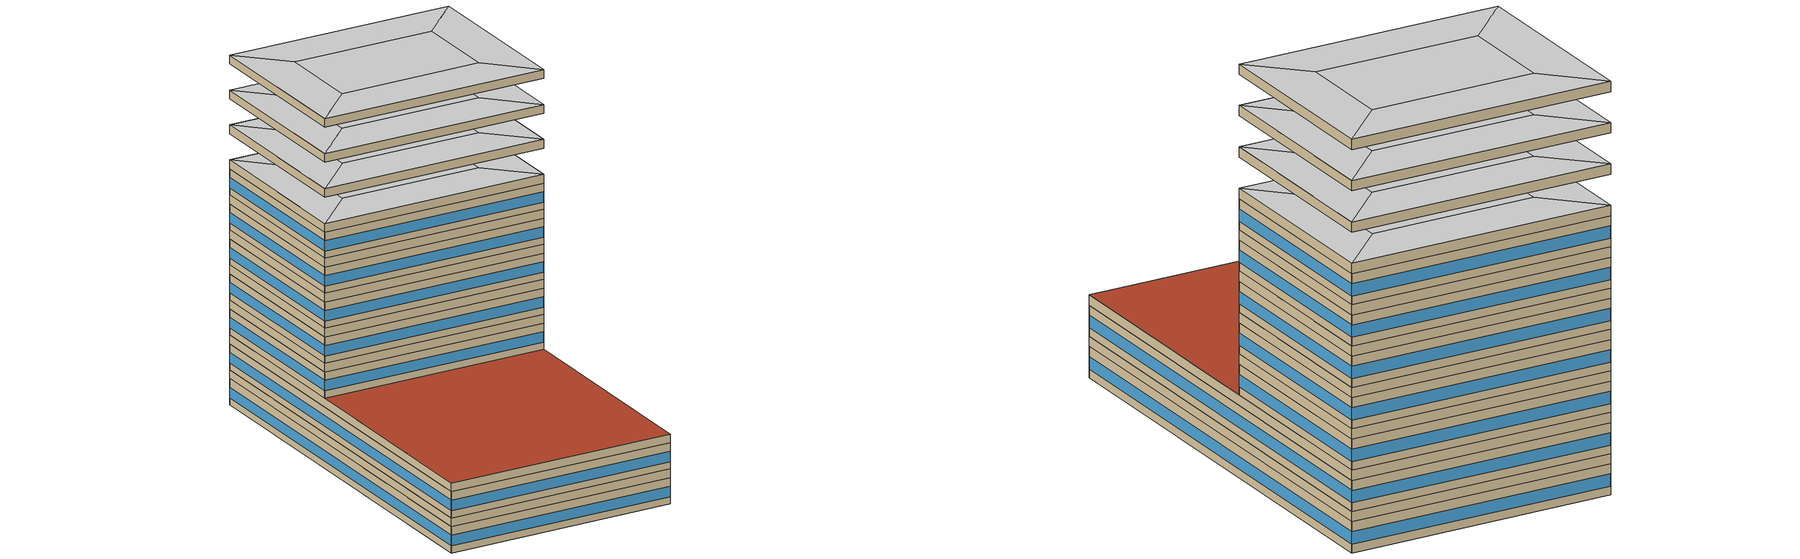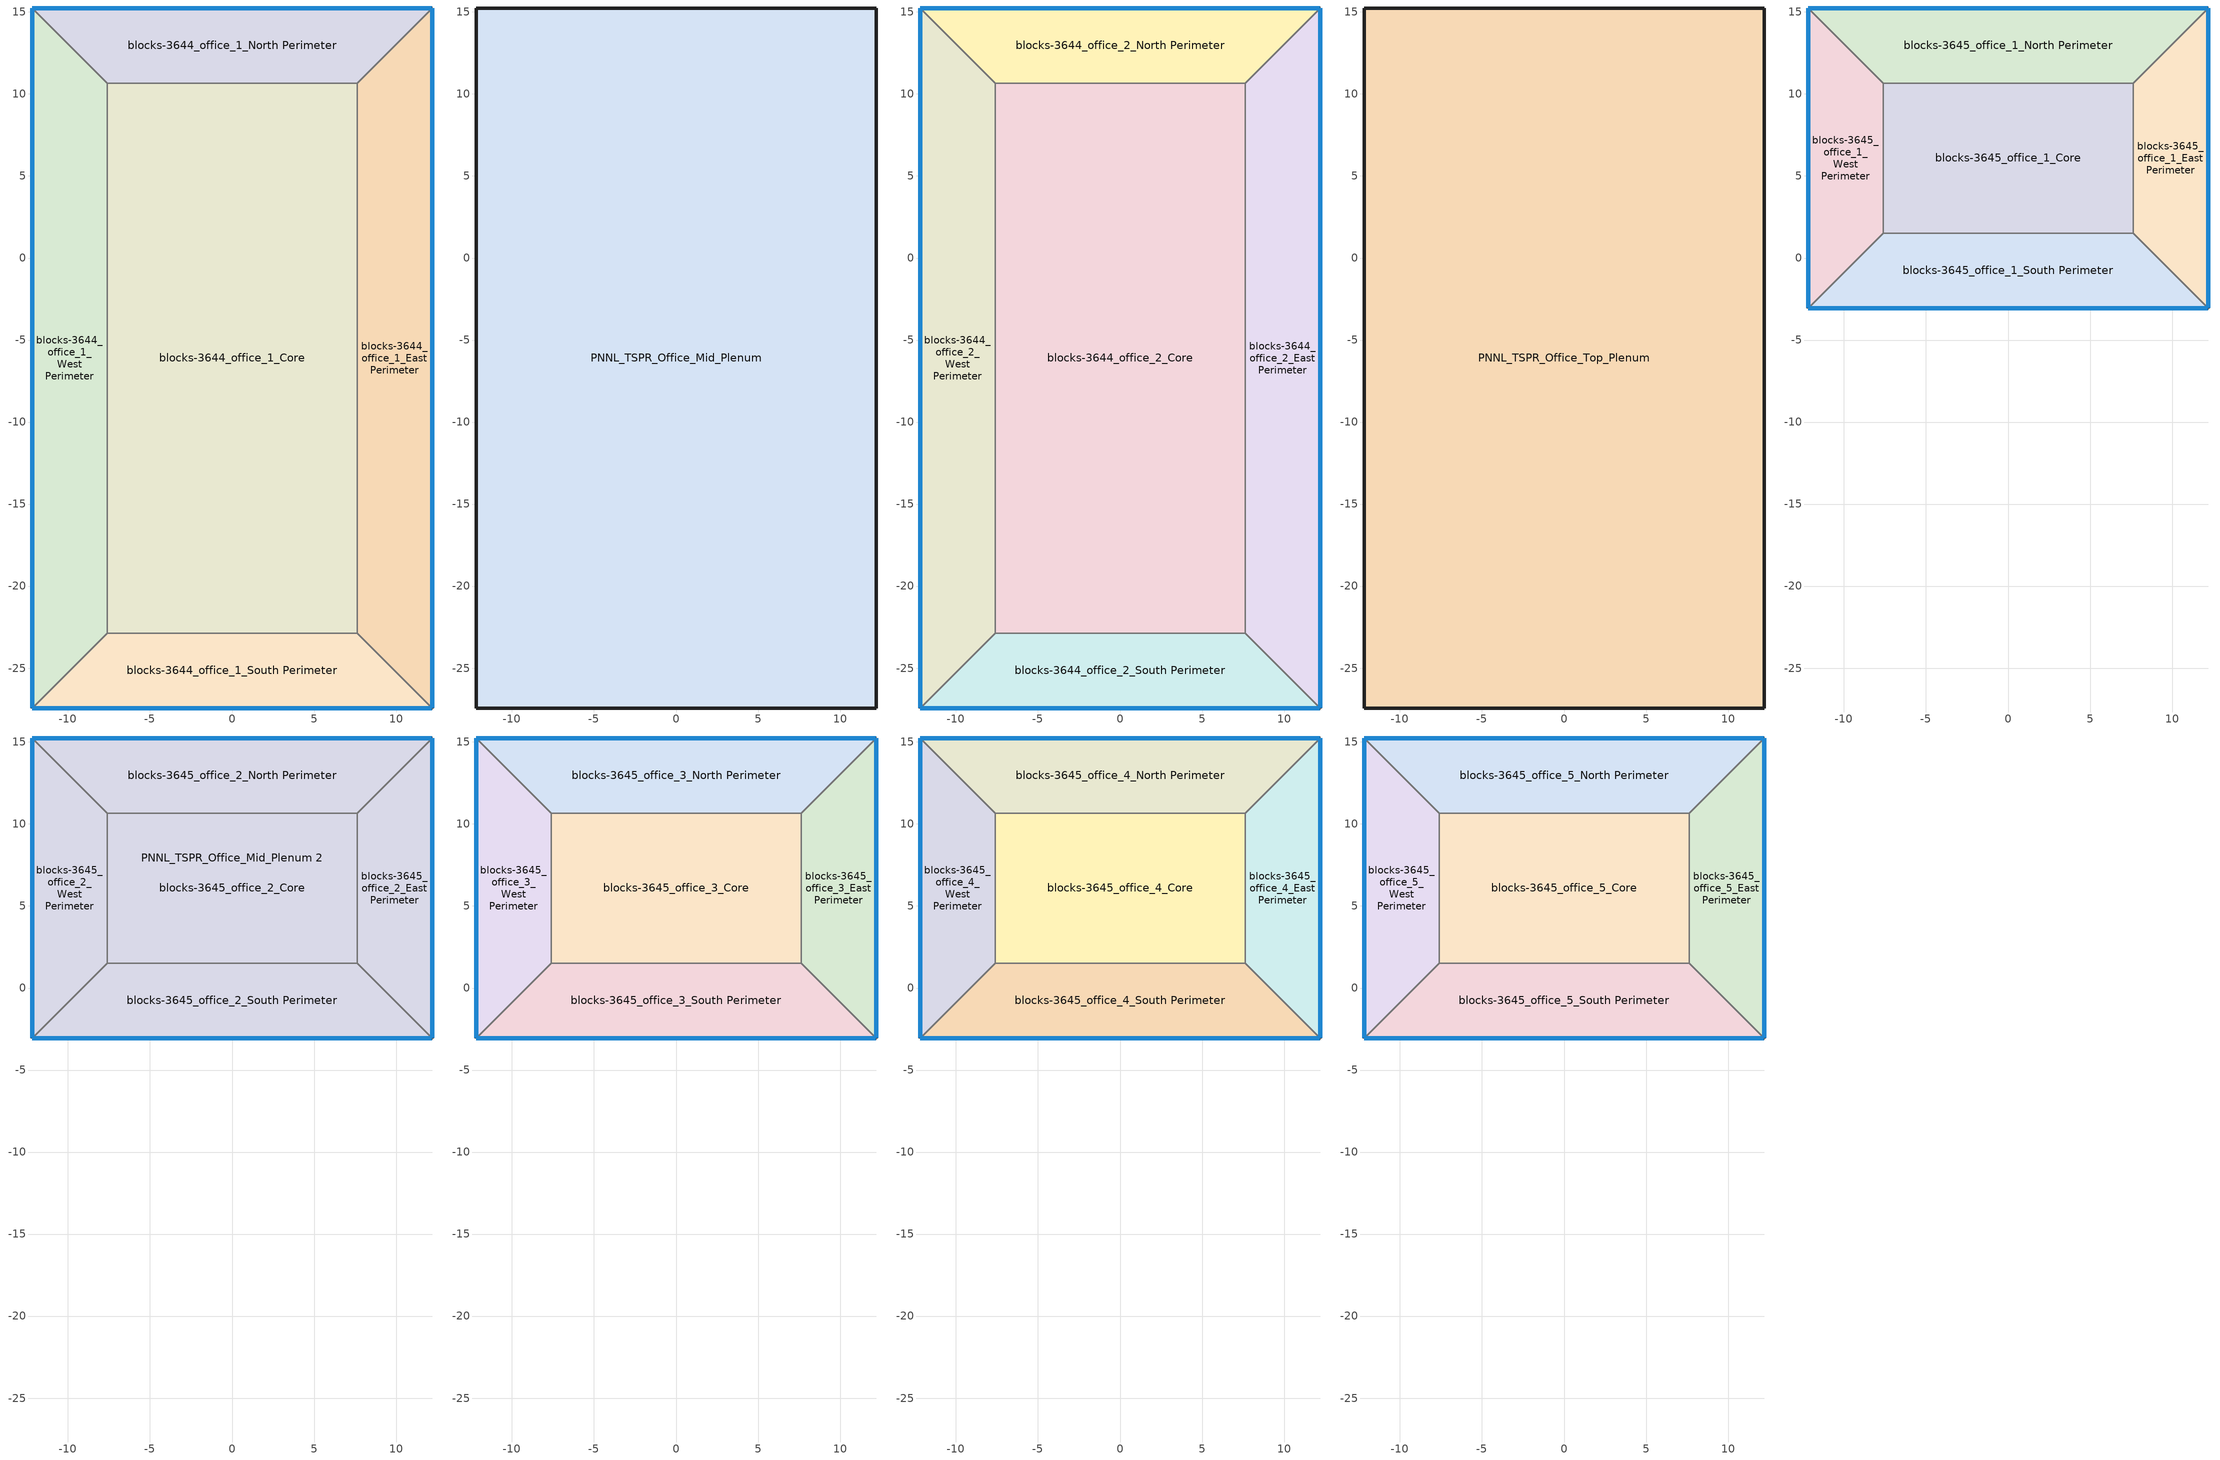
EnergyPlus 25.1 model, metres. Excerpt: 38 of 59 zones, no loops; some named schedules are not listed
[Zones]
blocks-3644_office_1_Core
 floor ground (Construction Ffactor Ground Floor 4): -7.62,-22.86 -7.62,10.67 7.62,10.67 7.62,-22.86 z0
 wall to blocks-3644_office_1_West Perimeter (Standard_Int-Wall): -7.62,10.67 -7.62,-22.86 z0:2.74
 wall to blocks-3644_office_1_North Perimeter (Standard_Int-Wall): 7.62,10.67 -7.62,10.67 z0:2.74
 wall to blocks-3644_office_1_East Perimeter (Standard_Int-Wall): 7.62,-22.86 7.62,10.67 z0:2.74
 wall to blocks-3644_office_1_South Perimeter (Standard_Int-Wall): -7.62,-22.86 7.62,-22.86 z0:2.74
blocks-3644_office_1_East Perimeter
 floor ground (Construction Ffactor Ground Floor 2): 12.19,15.24 12.19,-27.43 7.62,-22.86 7.62,10.67 z0
 wall outside (Siding_Steel_Frame_Wall): 12.19,-27.43 12.19,15.24 z0:2.74
 wall to blocks-3644_office_1_South Perimeter (Standard_Int-Wall): 7.62,-22.86 12.19,-27.43 z0:2.74
 wall to blocks-3644_office_1_North Perimeter (Standard_Int-Wall): 12.19,15.24 7.62,10.67 z0:2.74
 window (fenestration_1.7034789676901698_0.4171_0.7): 12.19,-27.41 12.19,15.21 z0.76:1.86
blocks-3644_office_1_North Perimeter
 floor ground (Construction Ffactor Ground Floor 3): -12.19,15.24 12.19,15.24 7.62,10.67 -7.62,10.67 z0
 wall outside (Siding_Steel_Frame_Wall): 12.19,15.24 -12.19,15.24 z0:2.74
 wall to blocks-3644_office_1_West Perimeter (Standard_Int-Wall): -12.19,15.24 -7.62,10.67 z0:2.74
 window (fenestration_1.7034789676901698_0.51_0.7): 12.17,15.24 -12.17,15.24 z0.76:1.86
blocks-3644_office_1_South Perimeter
 floor ground (Construction Ffactor Ground Floor 3): 12.19,-27.43 -12.19,-27.43 -7.62,-22.86 7.62,-22.86 z0
 wall outside (Siding_Steel_Frame_Wall): -12.19,-27.43 12.19,-27.43 z0:2.74
 wall to blocks-3644_office_1_West Perimeter (Standard_Int-Wall): -7.62,-22.86 -12.19,-27.43 z0:2.74
 window (fenestration_1.7034789676901698_0.4171_0.7): -12.17,-27.43 12.17,-27.43 z0.76:1.86
blocks-3644_office_1_West Perimeter
 floor ground (Construction Ffactor Ground Floor 2): -12.19,-27.43 -12.19,15.24 -7.62,10.67 -7.62,-22.86 z0
 wall outside (Siding_Steel_Frame_Wall): -12.19,15.24 -12.19,-27.43 z0:2.74
 window (fenestration_1.7034789676901698_0.4171_0.7): -12.19,15.21 -12.19,-27.41 z0.76:1.86
PNNL_TSPR_Office_Mid_Plenum
 floor to blocks-3644_office_1_West Perimeter (INT-FLOOR-TOPSIDE): -12.19,15.24 -7.62,10.67 -7.62,-22.86 -12.19,-27.43 z2.74
 floor to blocks-3644_office_1_South Perimeter (INT-FLOOR-TOPSIDE): 7.62,-22.86 12.19,-27.43 -12.19,-27.43 -7.62,-22.86 z2.74
 floor to blocks-3644_office_1_North Perimeter (INT-FLOOR-TOPSIDE): 12.19,15.24 7.62,10.67 -7.62,10.67 -12.19,15.24 z2.74
 floor to blocks-3644_office_1_Core (INT-FLOOR-TOPSIDE): 7.62,10.67 7.62,-22.86 -7.62,-22.86 -7.62,10.67 z2.74
 floor to blocks-3644_office_1_East Perimeter (INT-FLOOR-TOPSIDE): 12.19,15.24 12.19,-27.43 7.62,-22.86 7.62,10.67 z2.74
 wall outside (Siding_Steel_Frame_Wall): -12.19,15.24 -12.19,-27.43 12.19,-27.43 12.19,15.24 -12.19,15.24 z2.74:3.66
blocks-3644_office_2_Core
 floor to PNNL_TSPR_Office_Mid_Plenum (INT-FLOOR-TOPSIDE): 7.62,10.67 7.62,-22.86 -7.62,-22.86 -7.62,10.67 z3.66
 wall to blocks-3644_office_2_West Perimeter (Standard_Int-Wall): -7.62,10.67 -7.62,-22.86 z3.66:6.4
 wall to blocks-3644_office_2_North Perimeter (Standard_Int-Wall): 7.62,10.67 -7.62,10.67 z3.66:6.4
 wall to blocks-3644_office_2_East Perimeter (Standard_Int-Wall): 7.62,-22.86 7.62,10.67 z3.66:6.4
 wall to blocks-3644_office_2_South Perimeter (Standard_Int-Wall): -7.62,-22.86 7.62,-22.86 z3.66:6.4
blocks-3644_office_2_East Perimeter
 floor to PNNL_TSPR_Office_Mid_Plenum (INT-FLOOR-TOPSIDE): 12.19,15.24 12.19,-27.43 7.62,-22.86 7.62,10.67 z3.66
 wall outside (Siding_Steel_Frame_Wall): 12.19,-27.43 12.19,15.24 z3.66:6.4
 wall to blocks-3644_office_2_South Perimeter (Standard_Int-Wall): 7.62,-22.86 12.19,-27.43 z3.66:6.4
 wall to blocks-3644_office_2_North Perimeter (Standard_Int-Wall): 12.19,15.24 7.62,10.67 z3.66:6.4
 window (fenestration_1.7034789676901698_0.4171_0.7): 12.19,-27.41 12.19,15.21 z4.42:5.52
blocks-3644_office_2_North Perimeter
 floor to PNNL_TSPR_Office_Mid_Plenum (INT-FLOOR-TOPSIDE): 12.19,15.24 7.62,10.67 -7.62,10.67 -12.19,15.24 z3.66
 wall outside (Siding_Steel_Frame_Wall): 12.19,15.24 -12.19,15.24 z3.66:6.4
 wall to blocks-3644_office_2_West Perimeter (Standard_Int-Wall): -12.19,15.24 -7.62,10.67 z3.66:6.4
 window (fenestration_1.7034789676901698_0.51_0.7): 12.17,15.24 -12.17,15.24 z4.42:5.52
blocks-3644_office_2_South Perimeter
 floor to PNNL_TSPR_Office_Mid_Plenum (INT-FLOOR-TOPSIDE): 7.62,-22.86 12.19,-27.43 -12.19,-27.43 -7.62,-22.86 z3.66
 wall outside (Siding_Steel_Frame_Wall): -12.19,-27.43 12.19,-27.43 z3.66:6.4
 wall to blocks-3644_office_2_West Perimeter (Standard_Int-Wall): -7.62,-22.86 -12.19,-27.43 z3.66:6.4
 window (fenestration_1.7034789676901698_0.4171_0.7): -12.17,-27.43 12.17,-27.43 z4.42:5.52
blocks-3644_office_2_West Perimeter
 floor to PNNL_TSPR_Office_Mid_Plenum (INT-FLOOR-TOPSIDE): -12.19,15.24 -7.62,10.67 -7.62,-22.86 -12.19,-27.43 z3.66
 wall outside (Siding_Steel_Frame_Wall): -12.19,15.24 -12.19,-27.43 z3.66:6.4
 window (fenestration_1.7034789676901698_0.4171_0.7): -12.19,15.21 -12.19,-27.41 z4.42:5.52
PNNL_TSPR_Office_Top_Plenum
 floor to blocks-3644_office_2_West Perimeter (INT-FLOOR-TOPSIDE): -12.19,15.24 -7.62,10.67 -7.62,-22.86 -12.19,-27.43 z6.4
 floor to blocks-3644_office_2_South Perimeter (INT-FLOOR-TOPSIDE): 7.62,-22.86 12.19,-27.43 -12.19,-27.43 -7.62,-22.86 z6.4
 floor to blocks-3644_office_2_North Perimeter (INT-FLOOR-TOPSIDE): 12.19,15.24 7.62,10.67 -7.62,10.67 -12.19,15.24 z6.4
 floor to blocks-3644_office_2_Core (INT-FLOOR-TOPSIDE): 7.62,10.67 7.62,-22.86 -7.62,-22.86 -7.62,10.67 z6.4
 floor to blocks-3644_office_2_East Perimeter (INT-FLOOR-TOPSIDE): 12.19,15.24 12.19,-27.43 7.62,-22.86 7.62,10.67 z6.4
 wall outside (Siding_Steel_Frame_Wall): -12.19,15.24 -12.19,-27.43 12.19,-27.43 12.19,15.24 -12.19,15.24 z6.4:7.32
 roof outside (IEAD_Metal_Deck): 12.19,-27.43 12.19,-3.05 -12.19,-3.05 -12.19,-27.43 z7.32
blocks-3645_office_1_Core
 floor to PNNL_TSPR_Office_Top_Plenum (INT-FLOOR-TOPSIDE): 7.62,10.67 7.62,1.52 -7.62,1.52 -7.62,10.67 z7.32
 wall to blocks-3645_office_1_West Perimeter (Standard_Int-Wall): -7.62,10.67 -7.62,1.52 z7.32:10.06
 wall to blocks-3645_office_1_North Perimeter (Standard_Int-Wall): 7.62,10.67 -7.62,10.67 z7.32:10.06
 wall to blocks-3645_office_1_East Perimeter (Standard_Int-Wall): 7.62,1.52 7.62,10.67 z7.32:10.06
 wall to blocks-3645_office_1_South Perimeter (Standard_Int-Wall): -7.62,1.52 7.62,1.52 z7.32:10.06
blocks-3645_office_1_East Perimeter
 floor to PNNL_TSPR_Office_Top_Plenum (INT-FLOOR-TOPSIDE): 12.19,15.24 12.19,-3.05 7.62,1.52 7.62,10.67 z7.32
 wall outside (Siding_Steel_Frame_Wall): 12.19,-3.05 12.19,15.24 z7.32:10.06
 wall to blocks-3645_office_1_South Perimeter (Standard_Int-Wall): 7.62,1.52 12.19,-3.05 z7.32:10.06
 wall to blocks-3645_office_1_North Perimeter (Standard_Int-Wall): 12.19,15.24 7.62,10.67 z7.32:10.06
 window (fenestration_1.7034789676901698_0.4171_0.7): 12.19,-3.02 12.19,15.21 z8.08:9.18
blocks-3645_office_1_North Perimeter
 floor to PNNL_TSPR_Office_Top_Plenum (INT-FLOOR-TOPSIDE): 12.19,15.24 7.62,10.67 -7.62,10.67 -12.19,15.24 z7.32
 wall outside (Siding_Steel_Frame_Wall): 12.19,15.24 -12.19,15.24 z7.32:10.06
 wall to blocks-3645_office_1_West Perimeter (Standard_Int-Wall): -12.19,15.24 -7.62,10.67 z7.32:10.06
 window (fenestration_1.7034789676901698_0.51_0.7): 12.17,15.24 -12.17,15.24 z8.08:9.18
blocks-3645_office_1_South Perimeter
 floor to PNNL_TSPR_Office_Top_Plenum (INT-FLOOR-TOPSIDE): 7.62,1.52 12.19,-3.05 -12.19,-3.05 -7.62,1.52 z7.32
 wall outside (Siding_Steel_Frame_Wall): -12.19,-3.05 12.19,-3.05 z7.32:10.06
 wall to blocks-3645_office_1_West Perimeter (Standard_Int-Wall): -7.62,1.52 -12.19,-3.05 z7.32:10.06
 window (fenestration_1.7034789676901698_0.4171_0.7): -12.17,-3.05 12.17,-3.05 z8.08:9.18
blocks-3645_office_1_West Perimeter
 floor to PNNL_TSPR_Office_Top_Plenum (INT-FLOOR-TOPSIDE): -12.19,15.24 -7.62,10.67 -7.62,1.52 -12.19,-3.05 z7.32
 wall outside (Siding_Steel_Frame_Wall): -12.19,15.24 -12.19,-3.05 z7.32:10.06
 window (fenestration_1.7034789676901698_0.4171_0.7): -12.19,15.21 -12.19,-3.02 z8.08:9.18
blocks-3645_office_2_Core
 floor to PNNL_TSPR_Office_Mid_Plenum 2 (INT-FLOOR-TOPSIDE): 7.62,10.67 7.62,1.52 -7.62,1.52 -7.62,10.67 z10.97
 wall to blocks-3645_office_2_West Perimeter (Standard_Int-Wall): -7.62,10.67 -7.62,1.52 z10.97:13.72
 wall to blocks-3645_office_2_North Perimeter (Standard_Int-Wall): 7.62,10.67 -7.62,10.67 z10.97:13.72
 wall to blocks-3645_office_2_East Perimeter (Standard_Int-Wall): 7.62,1.52 7.62,10.67 z10.97:13.72
 wall to blocks-3645_office_2_South Perimeter (Standard_Int-Wall): -7.62,1.52 7.62,1.52 z10.97:13.72
blocks-3645_office_2_East Perimeter
 floor to PNNL_TSPR_Office_Mid_Plenum 2 (INT-FLOOR-TOPSIDE): 12.19,15.24 12.19,-3.05 7.62,1.52 7.62,10.67 z10.97
 wall outside (Siding_Steel_Frame_Wall): 12.19,-3.05 12.19,15.24 z10.97:13.72
 wall to blocks-3645_office_2_South Perimeter (Standard_Int-Wall): 7.62,1.52 12.19,-3.05 z10.97:13.72
 wall to blocks-3645_office_2_North Perimeter (Standard_Int-Wall): 12.19,15.24 7.62,10.67 z10.97:13.72
 window (fenestration_1.7034789676901698_0.4171_0.7): 12.19,-3.02 12.19,15.21 z11.73:12.84
blocks-3645_office_2_North Perimeter
 floor to PNNL_TSPR_Office_Mid_Plenum 2 (INT-FLOOR-TOPSIDE): 12.19,15.24 7.62,10.67 -7.62,10.67 -12.19,15.24 z10.97
 wall outside (Siding_Steel_Frame_Wall): 12.19,15.24 -12.19,15.24 z10.97:13.72
 wall to blocks-3645_office_2_West Perimeter (Standard_Int-Wall): -12.19,15.24 -7.62,10.67 z10.97:13.72
 window (fenestration_1.7034789676901698_0.51_0.7): 12.17,15.24 -12.17,15.24 z11.73:12.83
blocks-3645_office_2_South Perimeter
 floor to PNNL_TSPR_Office_Mid_Plenum 2 (INT-FLOOR-TOPSIDE): 7.62,1.52 12.19,-3.05 -12.19,-3.05 -7.62,1.52 z10.97
 wall outside (Siding_Steel_Frame_Wall): -12.19,-3.05 12.19,-3.05 z10.97:13.72
 wall to blocks-3645_office_2_West Perimeter (Standard_Int-Wall): -7.62,1.52 -12.19,-3.05 z10.97:13.72
 window (fenestration_1.7034789676901698_0.4171_0.7): -12.17,-3.05 12.17,-3.05 z11.73:12.83
blocks-3645_office_2_West Perimeter
 floor to PNNL_TSPR_Office_Mid_Plenum 2 (INT-FLOOR-TOPSIDE): -12.19,15.24 -7.62,10.67 -7.62,1.52 -12.19,-3.05 z10.97
 wall outside (Siding_Steel_Frame_Wall): -12.19,15.24 -12.19,-3.05 z10.97:13.72
 window (fenestration_1.7034789676901698_0.4171_0.7): -12.19,15.21 -12.19,-3.02 z11.73:12.84
PNNL_TSPR_Office_Mid_Plenum 2
 floor to blocks-3645_office_2_West Perimeter (INT-FLOOR-TOPSIDE): -12.19,15.24 -7.62,10.67 -7.62,1.52 -12.19,-3.05 z13.72
 floor to blocks-3645_office_3_West Perimeter (INT-FLOOR-TOPSIDE): -12.19,15.24 -7.62,10.67 -7.62,1.52 -12.19,-3.05 z17.37
 floor to blocks-3645_office_4_West Perimeter (INT-FLOOR-TOPSIDE): -12.19,15.24 -7.62,10.67 -7.62,1.52 -12.19,-3.05 z21.03
 floor to blocks-3645_office_5_West Perimeter (INT-FLOOR-TOPSIDE): -12.19,15.24 -7.62,10.67 -7.62,1.52 -12.19,-3.05 z24.69
 floor to blocks-3645_office_6_West Perimeter (INT-FLOOR-TOPSIDE): -12.19,15.24 -7.62,10.67 -7.62,1.52 -12.19,-3.05 z28.35
 floor to blocks-3645_office_7_West Perimeter (INT-FLOOR-TOPSIDE): -12.19,15.24 -7.62,10.67 -7.62,1.52 -12.19,-3.05 z32
 floor to blocks-3645_office_8_West Perimeter (INT-FLOOR-TOPSIDE): -12.19,15.24 -7.62,10.67 -7.62,1.52 -12.19,-3.05 z35.66
 floor to blocks-3645_office_1_South Perimeter (INT-FLOOR-TOPSIDE): 7.62,1.52 12.19,-3.05 -12.19,-3.05 -7.62,1.52 z10.06
 floor to blocks-3645_office_2_South Perimeter (INT-FLOOR-TOPSIDE): 7.62,1.52 12.19,-3.05 -12.19,-3.05 -7.62,1.52 z13.72
 floor to blocks-3645_office_3_South Perimeter (INT-FLOOR-TOPSIDE): 7.62,1.52 12.19,-3.05 -12.19,-3.05 -7.62,1.52 z17.37
 floor to blocks-3645_office_4_South Perimeter (INT-FLOOR-TOPSIDE): 7.62,1.52 12.19,-3.05 -12.19,-3.05 -7.62,1.52 z21.03
 floor to blocks-3645_office_5_South Perimeter (INT-FLOOR-TOPSIDE): 7.62,1.52 12.19,-3.05 -12.19,-3.05 -7.62,1.52 z24.69
 floor to blocks-3645_office_6_South Perimeter (INT-FLOOR-TOPSIDE): 7.62,1.52 12.19,-3.05 -12.19,-3.05 -7.62,1.52 z28.35
 floor to blocks-3645_office_7_South Perimeter (INT-FLOOR-TOPSIDE): 7.62,1.52 12.19,-3.05 -12.19,-3.05 -7.62,1.52 z32
 floor to blocks-3645_office_8_South Perimeter (INT-FLOOR-TOPSIDE): 7.62,1.52 12.19,-3.05 -12.19,-3.05 -7.62,1.52 z35.66
 floor to blocks-3645_office_1_North Perimeter (INT-FLOOR-TOPSIDE): 12.19,15.24 7.62,10.67 -7.62,10.67 -12.19,15.24 z10.06
 floor to blocks-3645_office_2_North Perimeter (INT-FLOOR-TOPSIDE): 12.19,15.24 7.62,10.67 -7.62,10.67 -12.19,15.24 z13.72
 floor to blocks-3645_office_3_North Perimeter (INT-FLOOR-TOPSIDE): 12.19,15.24 7.62,10.67 -7.62,10.67 -12.19,15.24 z17.37
 floor to blocks-3645_office_4_North Perimeter (INT-FLOOR-TOPSIDE): 12.19,15.24 7.62,10.67 -7.62,10.67 -12.19,15.24 z21.03
 floor to blocks-3645_office_5_North Perimeter (INT-FLOOR-TOPSIDE): 12.19,15.24 7.62,10.67 -7.62,10.67 -12.19,15.24 z24.69
 floor to blocks-3645_office_6_North Perimeter (INT-FLOOR-TOPSIDE): 12.19,15.24 7.62,10.67 -7.62,10.67 -12.19,15.24 z28.35
 floor to blocks-3645_office_7_North Perimeter (INT-FLOOR-TOPSIDE): 12.19,15.24 7.62,10.67 -7.62,10.67 -12.19,15.24 z32
 floor to blocks-3645_office_8_North Perimeter (INT-FLOOR-TOPSIDE): 12.19,15.24 7.62,10.67 -7.62,10.67 -12.19,15.24 z35.66
 floor to blocks-3645_office_1_Core (INT-FLOOR-TOPSIDE): 7.62,10.67 7.62,1.52 -7.62,1.52 -7.62,10.67 z10.06
 floor to blocks-3645_office_1_East Perimeter (INT-FLOOR-TOPSIDE): 12.19,15.24 12.19,-3.05 7.62,1.52 7.62,10.67 z10.06
 floor to blocks-3645_office_2_Core (INT-FLOOR-TOPSIDE): 7.62,10.67 7.62,1.52 -7.62,1.52 -7.62,10.67 z13.72
 floor to blocks-3645_office_2_East Perimeter (INT-FLOOR-TOPSIDE): 12.19,15.24 12.19,-3.05 7.62,1.52 7.62,10.67 z13.72
 floor to blocks-3645_office_3_Core (INT-FLOOR-TOPSIDE): 7.62,10.67 7.62,1.52 -7.62,1.52 -7.62,10.67 z17.37
 floor to blocks-3645_office_3_East Perimeter (INT-FLOOR-TOPSIDE): 12.19,15.24 12.19,-3.05 7.62,1.52 7.62,10.67 z17.37
 floor to blocks-3645_office_4_Core (INT-FLOOR-TOPSIDE): 7.62,10.67 7.62,1.52 -7.62,1.52 -7.62,10.67 z21.03
 floor to blocks-3645_office_4_East Perimeter (INT-FLOOR-TOPSIDE): 12.19,15.24 12.19,-3.05 7.62,1.52 7.62,10.67 z21.03
 floor to blocks-3645_office_5_Core (INT-FLOOR-TOPSIDE): 7.62,10.67 7.62,1.52 -7.62,1.52 -7.62,10.67 z24.69
 floor to blocks-3645_office_5_East Perimeter (INT-FLOOR-TOPSIDE): 12.19,15.24 12.19,-3.05 7.62,1.52 7.62,10.67 z24.69
 floor to blocks-3645_office_6_Core (INT-FLOOR-TOPSIDE): 7.62,10.67 7.62,1.52 -7.62,1.52 -7.62,10.67 z28.35
 floor to blocks-3645_office_6_East Perimeter (INT-FLOOR-TOPSIDE): 12.19,15.24 12.19,-3.05 7.62,1.52 7.62,10.67 z28.35
 floor to blocks-3645_office_7_Core (INT-FLOOR-TOPSIDE): 7.62,10.67 7.62,1.52 -7.62,1.52 -7.62,10.67 z32
 floor to blocks-3645_office_7_East Perimeter (INT-FLOOR-TOPSIDE): 12.19,15.24 12.19,-3.05 7.62,1.52 7.62,10.67 z32
 floor to blocks-3645_office_8_Core (INT-FLOOR-TOPSIDE): 7.62,10.67 7.62,1.52 -7.62,1.52 -7.62,10.67 z35.66
 floor to blocks-3645_office_8_East Perimeter (INT-FLOOR-TOPSIDE): 12.19,15.24 12.19,-3.05 7.62,1.52 7.62,10.67 z35.66
 floor to blocks-3645_office_1_West Perimeter (INT-FLOOR-TOPSIDE): -12.19,15.24 -7.62,10.67 -7.62,1.52 -12.19,-3.05 z10.06
 wall outside (Siding_Steel_Frame_Wall): -12.19,15.24 -12.19,-3.05 12.19,-3.05 12.19,15.24 -12.19,15.24 z13.72:14.63; -12.19,15.24 -12.19,-3.05 12.19,-3.05 12.19,15.24 -12.19,15.24 z17.37:18.29; -12.19,15.24 -12.19,-3.05 12.19,-3.05 12.19,15.24 -12.19,15.24 z21.03:21.95; -12.19,15.24 -12.19,-3.05 12.19,-3.05 12.19,15.24 -12.19,15.24 z24.69:25.6; -12.19,15.24 -12.19,-3.05 12.19,-3.05 12.19,15.24 -12.19,15.24 z28.35:29.26; -12.19,15.24 -12.19,-3.05 12.19,-3.05 12.19,15.24 -12.19,15.24 z32:32.92; -12.19,15.24 -12.19,-3.05 12.19,-3.05 12.19,15.24 -12.19,15.24 z35.66:36.58; -12.19,15.24 -12.19,-3.05 12.19,-3.05 12.19,15.24 -12.19,15.24 z10.06:10.97
 ceiling to blocks-3645_office_6_West Perimeter (INT-FLOOR-UNDERSIDE): -12.19,-3.05 -7.62,1.52 -7.62,10.67 -12.19,15.24 z25.6
 ceiling to blocks-3645_office_7_West Perimeter (INT-FLOOR-UNDERSIDE): -12.19,-3.05 -7.62,1.52 -7.62,10.67 -12.19,15.24 z29.26
 ceiling to blocks-3645_office_8_West Perimeter (INT-FLOOR-UNDERSIDE): -12.19,-3.05 -7.62,1.52 -7.62,10.67 -12.19,15.24 z32.92
 ceiling to blocks-3645_office_9_West Perimeter (INT-FLOOR-UNDERSIDE): -12.19,-3.05 -7.62,1.52 -7.62,10.67 -12.19,15.24 z36.58
 ceiling to blocks-3645_office_6_South Perimeter (INT-FLOOR-UNDERSIDE): 12.19,-3.05 7.62,1.52 -7.62,1.52 -12.19,-3.05 z25.6
 ceiling to blocks-3645_office_7_South Perimeter (INT-FLOOR-UNDERSIDE): 12.19,-3.05 7.62,1.52 -7.62,1.52 -12.19,-3.05 z29.26
 ceiling to blocks-3645_office_8_South Perimeter (INT-FLOOR-UNDERSIDE): 12.19,-3.05 7.62,1.52 -7.62,1.52 -12.19,-3.05 z32.92
 ceiling to blocks-3645_office_9_South Perimeter (INT-FLOOR-UNDERSIDE): 12.19,-3.05 7.62,1.52 -7.62,1.52 -12.19,-3.05 z36.58
 ceiling to blocks-3645_office_6_North Perimeter (INT-FLOOR-UNDERSIDE): 7.62,10.67 12.19,15.24 -12.19,15.24 -7.62,10.67 z25.6
 ceiling to blocks-3645_office_7_North Perimeter (INT-FLOOR-UNDERSIDE): 7.62,10.67 12.19,15.24 -12.19,15.24 -7.62,10.67 z29.26
 ceiling to blocks-3645_office_8_North Perimeter (INT-FLOOR-UNDERSIDE): 7.62,10.67 12.19,15.24 -12.19,15.24 -7.62,10.67 z32.92
 ceiling to blocks-3645_office_9_North Perimeter (INT-FLOOR-UNDERSIDE): 7.62,10.67 12.19,15.24 -12.19,15.24 -7.62,10.67 z36.58
 ceiling to blocks-3645_office_6_Core (INT-FLOOR-UNDERSIDE): 7.62,1.52 7.62,10.67 -7.62,10.67 -7.62,1.52 z25.6
 ceiling to blocks-3645_office_6_East Perimeter (INT-FLOOR-UNDERSIDE): 12.19,-3.05 12.19,15.24 7.62,10.67 7.62,1.52 z25.6
 ceiling to blocks-3645_office_7_Core (INT-FLOOR-UNDERSIDE): 7.62,1.52 7.62,10.67 -7.62,10.67 -7.62,1.52 z29.26
 ceiling to blocks-3645_office_7_East Perimeter (INT-FLOOR-UNDERSIDE): 12.19,-3.05 12.19,15.24 7.62,10.67 7.62,1.52 z29.26
 ceiling to blocks-3645_office_8_Core (INT-FLOOR-UNDERSIDE): 7.62,1.52 7.62,10.67 -7.62,10.67 -7.62,1.52 z32.92
 ceiling to blocks-3645_office_8_East Perimeter (INT-FLOOR-UNDERSIDE): 12.19,-3.05 12.19,15.24 7.62,10.67 7.62,1.52 z32.92
 ceiling to blocks-3645_office_9_Core (INT-FLOOR-UNDERSIDE): 7.62,1.52 7.62,10.67 -7.62,10.67 -7.62,1.52 z36.58
 ceiling to blocks-3645_office_9_East Perimeter (INT-FLOOR-UNDERSIDE): 12.19,-3.05 12.19,15.24 7.62,10.67 7.62,1.52 z36.58
blocks-3645_office_3_Core
 floor to PNNL_TSPR_Office_Mid_Plenum 2 (INT-FLOOR-TOPSIDE): 7.62,10.67 7.62,1.52 -7.62,1.52 -7.62,10.67 z14.63
 wall to blocks-3645_office_3_West Perimeter (Standard_Int-Wall): -7.62,10.67 -7.62,1.52 z14.63:17.37
 wall to blocks-3645_office_3_North Perimeter (Standard_Int-Wall): 7.62,10.67 -7.62,10.67 z14.63:17.37
 wall to blocks-3645_office_3_East Perimeter (Standard_Int-Wall): 7.62,1.52 7.62,10.67 z14.63:17.37
 wall to blocks-3645_office_3_South Perimeter (Standard_Int-Wall): -7.62,1.52 7.62,1.52 z14.63:17.37
blocks-3645_office_3_East Perimeter
 floor to PNNL_TSPR_Office_Mid_Plenum 2 (INT-FLOOR-TOPSIDE): 12.19,15.24 12.19,-3.05 7.62,1.52 7.62,10.67 z14.63
 wall outside (Siding_Steel_Frame_Wall): 12.19,-3.05 12.19,15.24 z14.63:17.37
 wall to blocks-3645_office_3_South Perimeter (Standard_Int-Wall): 7.62,1.52 12.19,-3.05 z14.63:17.37
 wall to blocks-3645_office_3_North Perimeter (Standard_Int-Wall): 12.19,15.24 7.62,10.67 z14.63:17.37
 window (fenestration_1.7034789676901698_0.4171_0.7): 12.19,-3.02 12.19,15.21 z15.39:16.49
blocks-3645_office_3_North Perimeter
 floor to PNNL_TSPR_Office_Mid_Plenum 2 (INT-FLOOR-TOPSIDE): 12.19,15.24 7.62,10.67 -7.62,10.67 -12.19,15.24 z14.63
 wall outside (Siding_Steel_Frame_Wall): 12.19,15.24 -12.19,15.24 z14.63:17.37
 wall to blocks-3645_office_3_West Perimeter (Standard_Int-Wall): -12.19,15.24 -7.62,10.67 z14.63:17.37
 window (fenestration_1.7034789676901698_0.51_0.7): 12.17,15.24 -12.17,15.24 z15.39:16.49
blocks-3645_office_3_South Perimeter
 floor to PNNL_TSPR_Office_Mid_Plenum 2 (INT-FLOOR-TOPSIDE): 7.62,1.52 12.19,-3.05 -12.19,-3.05 -7.62,1.52 z14.63
 wall outside (Siding_Steel_Frame_Wall): -12.19,-3.05 12.19,-3.05 z14.63:17.37
 wall to blocks-3645_office_3_West Perimeter (Standard_Int-Wall): -7.62,1.52 -12.19,-3.05 z14.63:17.37
 window (fenestration_1.7034789676901698_0.4171_0.7): -12.17,-3.05 12.17,-3.05 z15.39:16.49
blocks-3645_office_3_West Perimeter
 floor to PNNL_TSPR_Office_Mid_Plenum 2 (INT-FLOOR-TOPSIDE): -12.19,15.24 -7.62,10.67 -7.62,1.52 -12.19,-3.05 z14.63
 wall outside (Siding_Steel_Frame_Wall): -12.19,15.24 -12.19,-3.05 z14.63:17.37
 window (fenestration_1.7034789676901698_0.4171_0.7): -12.19,15.21 -12.19,-3.02 z15.39:16.49
blocks-3645_office_4_Core
 floor to PNNL_TSPR_Office_Mid_Plenum 2 (INT-FLOOR-TOPSIDE): 7.62,10.67 7.62,1.52 -7.62,1.52 -7.62,10.67 z18.29
 wall to blocks-3645_office_4_West Perimeter (Standard_Int-Wall): -7.62,10.67 -7.62,1.52 z18.29:21.03
 wall to blocks-3645_office_4_North Perimeter (Standard_Int-Wall): 7.62,10.67 -7.62,10.67 z18.29:21.03
 wall to blocks-3645_office_4_East Perimeter (Standard_Int-Wall): 7.62,1.52 7.62,10.67 z18.29:21.03
 wall to blocks-3645_office_4_South Perimeter (Standard_Int-Wall): -7.62,1.52 7.62,1.52 z18.29:21.03
blocks-3645_office_4_East Perimeter
 floor to PNNL_TSPR_Office_Mid_Plenum 2 (INT-FLOOR-TOPSIDE): 12.19,15.24 12.19,-3.05 7.62,1.52 7.62,10.67 z18.29
 wall outside (Siding_Steel_Frame_Wall): 12.19,-3.05 12.19,15.24 z18.29:21.03
 wall to blocks-3645_office_4_South Perimeter (Standard_Int-Wall): 7.62,1.52 12.19,-3.05 z18.29:21.03
 wall to blocks-3645_office_4_North Perimeter (Standard_Int-Wall): 12.19,15.24 7.62,10.67 z18.29:21.03
 window (fenestration_1.7034789676901698_0.4171_0.7): 12.19,-3.02 12.19,15.21 z19.05:20.15
blocks-3645_office_4_North Perimeter
 floor to PNNL_TSPR_Office_Mid_Plenum 2 (INT-FLOOR-TOPSIDE): 12.19,15.24 7.62,10.67 -7.62,10.67 -12.19,15.24 z18.29
 wall outside (Siding_Steel_Frame_Wall): 12.19,15.24 -12.19,15.24 z18.29:21.03
 wall to blocks-3645_office_4_West Perimeter (Standard_Int-Wall): -12.19,15.24 -7.62,10.67 z18.29:21.03
 window (fenestration_1.7034789676901698_0.51_0.7): 12.17,15.24 -12.17,15.24 z19.05:20.15
blocks-3645_office_4_South Perimeter
 floor to PNNL_TSPR_Office_Mid_Plenum 2 (INT-FLOOR-TOPSIDE): 7.62,1.52 12.19,-3.05 -12.19,-3.05 -7.62,1.52 z18.29
 wall outside (Siding_Steel_Frame_Wall): -12.19,-3.05 12.19,-3.05 z18.29:21.03
 wall to blocks-3645_office_4_West Perimeter (Standard_Int-Wall): -7.62,1.52 -12.19,-3.05 z18.29:21.03
 window (fenestration_1.7034789676901698_0.4171_0.7): -12.17,-3.05 12.17,-3.05 z19.05:20.15
blocks-3645_office_4_West Perimeter
 floor to PNNL_TSPR_Office_Mid_Plenum 2 (INT-FLOOR-TOPSIDE): -12.19,15.24 -7.62,10.67 -7.62,1.52 -12.19,-3.05 z18.29
 wall outside (Siding_Steel_Frame_Wall): -12.19,15.24 -12.19,-3.05 z18.29:21.03
 window (fenestration_1.7034789676901698_0.4171_0.7): -12.19,15.21 -12.19,-3.02 z19.05:20.15
blocks-3645_office_5_Core
 floor to PNNL_TSPR_Office_Mid_Plenum 2 (INT-FLOOR-TOPSIDE): 7.62,10.67 7.62,1.52 -7.62,1.52 -7.62,10.67 z21.95
 wall to blocks-3645_office_5_West Perimeter (Standard_Int-Wall): -7.62,10.67 -7.62,1.52 z21.95:24.69
 wall to blocks-3645_office_5_North Perimeter (Standard_Int-Wall): 7.62,10.67 -7.62,10.67 z21.95:24.69
 wall to blocks-3645_office_5_East Perimeter (Standard_Int-Wall): 7.62,1.52 7.62,10.67 z21.95:24.69
 wall to blocks-3645_office_5_South Perimeter (Standard_Int-Wall): -7.62,1.52 7.62,1.52 z21.95:24.69
blocks-3645_office_5_East Perimeter
 floor to PNNL_TSPR_Office_Mid_Plenum 2 (INT-FLOOR-TOPSIDE): 12.19,15.24 12.19,-3.05 7.62,1.52 7.62,10.67 z21.95
 wall outside (Siding_Steel_Frame_Wall): 12.19,-3.05 12.19,15.24 z21.95:24.69
 wall to blocks-3645_office_5_South Perimeter (Standard_Int-Wall): 7.62,1.52 12.19,-3.05 z21.95:24.69
 wall to blocks-3645_office_5_North Perimeter (Standard_Int-Wall): 12.19,15.24 7.62,10.67 z21.95:24.69
 window (fenestration_1.7034789676901698_0.4171_0.7): 12.19,-3.02 12.19,15.21 z22.71:23.81
blocks-3645_office_5_North Perimeter
 floor to PNNL_TSPR_Office_Mid_Plenum 2 (INT-FLOOR-TOPSIDE): 12.19,15.24 7.62,10.67 -7.62,10.67 -12.19,15.24 z21.95
 wall outside (Siding_Steel_Frame_Wall): 12.19,15.24 -12.19,15.24 z21.95:24.69
 wall to blocks-3645_office_5_West Perimeter (Standard_Int-Wall): -12.19,15.24 -7.62,10.67 z21.95:24.69
 window (fenestration_1.7034789676901698_0.51_0.7): 12.17,15.24 -12.17,15.24 z22.71:23.81
blocks-3645_office_5_South Perimeter
 floor to PNNL_TSPR_Office_Mid_Plenum 2 (INT-FLOOR-TOPSIDE): 7.62,1.52 12.19,-3.05 -12.19,-3.05 -7.62,1.52 z21.95
 wall outside (Siding_Steel_Frame_Wall): -12.19,-3.05 12.19,-3.05 z21.95:24.69
 wall to blocks-3645_office_5_West Perimeter (Standard_Int-Wall): -7.62,1.52 -12.19,-3.05 z21.95:24.69
 window (fenestration_1.7034789676901698_0.4171_0.7): -12.17,-3.05 12.17,-3.05 z22.71:23.81
blocks-3645_office_5_West Perimeter
 floor to PNNL_TSPR_Office_Mid_Plenum 2 (INT-FLOOR-TOPSIDE): -12.19,15.24 -7.62,10.67 -7.62,1.52 -12.19,-3.05 z21.95
 wall outside (Siding_Steel_Frame_Wall): -12.19,15.24 -12.19,-3.05 z21.95:24.69
 window (fenestration_1.7034789676901698_0.4171_0.7): -12.19,15.21 -12.19,-3.02 z22.71:23.81
[Building]
Large Office-VAV-Elec-Reheat Min Req
[Site:Location]
Seattle Seattle Tacoma Intl A_WA_USA: Latitude {deg}=47.47; Longitude {deg}=-122.32; Time Zone {hr}=-8; Elevation {m}=122
[Site:GroundTemperature:BuildingSurface]
19.527, 19.502, 19.536, 19.598, 20.002, 21.64, 22.225, 22.375, 21.449, 20.121, 19.802, 19.633
[Site:WaterMainsTemperature]
Calculation Method=Correlation; Annual Average Outdoor Air Temperature {C}=9.69; Maximum Difference In Monthly Average Outdoor Air Temperatures {deltaC}=28.1
[SizingPeriod:DesignDay] Day of Month=21; Dry-Bulb Temperature Range Modifier Type=DefaultMultipliers; Humidity Condition Type=Wetbulb; Barometric Pressure {Pa}=99868; Rain Indicator=No; Snow Indicator=No; Daylight Saving Time Indicator=No
Name | Month | Day Type | Maximum Dry-Bulb Temperature {C} | Daily Dry-Bulb Temperature Range {deltaC} | Wetbulb or DewPoint at Maximum Dry-Bulb {C} | Wind Speed {m/s} | Wind Direction {deg} | Solar Model Indicator | ASHRAE Clear Sky Optical Depth for Beam Irradiance (taub) | ASHRAE Clear Sky Optical Depth for Diffuse Irradiance (taud) | Sky Clearness
Seattle Seattle Tacoma Intl A Ann Clg .4% Condns DB=>MWB | 8 | SummerDesignDay | 29.4 | 10.4 | 18.3 | 4.2 | 350 | ASHRAETau | 0.352 | 2.561
Seattle Seattle Tacoma Intl A Ann Htg 99.6% Condns DB | 12 | WinterDesignDay | -4.2 | 0 | -4.2 | 4.3 | 20 | ASHRAEClearSky |  |  | 0
[Material] Thermal Absorptance=0.9
Name | Roughness | Thickness {m} | Conductivity {W/m-K} | Density {kg/m3} | Specific Heat {J/kg-K} | Solar Absorptance | Visible Absorptance
1/2IN Gypsum | Smooth | 0.0127 | 0.16 | 784.9 | 830 | 0.92 | 0.92
4IN CONCRETE HW | Rough | 0.1016 | 1.311 | 2240 | 836.8 | 0.7 | 0.7
IEAD Roof Insulation | MediumRough | 0.316696 | 0.049 | 265 | 836.8 | 0.7 | 0.7
Metal Decking | MediumSmooth | 0.0015 | 45.006 | 7680 | 418.4 | 0.7 | 0.3
Roof Membrane | VeryRough | 0.0095 | 0.16 | 1121.29 | 1460 | 0.7 | 0.7
Steel Frame Wall Insulation | MediumRough | 0.148554 | 0.049 | 265 | 836.8 | 0.7 | 0.7
Wood Siding | MediumSmooth | 0.01 | 0.11 | 544.62 | 1210 | 0.78 | 0.78
[Material:NoMass]
CP02 CARPET PAD: Roughness=VeryRough; Thermal Resistance {m2-K/W}=0.2165; Thermal Absorptance=0.9; Solar Absorptance=0.7; Visible Absorptance=0.8
[WindowMaterial:SimpleGlazingSystem] U-Factor {W/m2-K}=1.70348; Visible Transmittance=0.7
Name | Solar Heat Gain Coefficient
Glazing Layer | 0.4171
Glazing Layer 1 | 0.51
[Construction]
fenestration_1.7034789676901698_0.4171_0.7: Glazing Layer
fenestration_1.7034789676901698_0.51_0.7: Glazing Layer 1
IEAD_Metal_Deck: Roof Membrane, IEAD Roof Insulation, Metal Decking
INT-FLOOR-TOPSIDE: 1/2IN Gypsum, 4IN CONCRETE HW, CP02 CARPET PAD
INT-FLOOR-UNDERSIDE: CP02 CARPET PAD, 4IN CONCRETE HW, 1/2IN Gypsum
Siding_Steel_Frame_Wall: Wood Siding, Steel Frame Wall Insulation, 1/2IN Gypsum
Standard_Int-Wall: 1/2IN Gypsum, 1/2IN Gypsum
[Construction:FfactorGroundFloor] F-Factor {W/m-K}=0.93474
Name | Area {m2} | PerimeterExposed {m}
Construction Ffactor Ground Floor 2 | 174.1932 | 42.672
Construction Ffactor Ground Floor 3 | 90.5805 | 24.384
Construction Ffactor Ground Floor 4 | 510.967 | 0
[Zone]
Name | Part of Total Floor Area
blocks-3644_office_1_Core; blocks-3644_office_1_East Perimeter; blocks-3644_office_1_North Perimeter; blocks-3644_office_1_South Perimeter; blocks-3644_office_1_West Perimeter; blocks-3644_office_2_Core; blocks-3644_office_2_East Perimeter; blocks-3644_office_2_North Perimeter; blocks-3644_office_2_South Perimeter; blocks-3644_office_2_West Perimeter; blocks-3645_office_1_Core; blocks-3645_office_1_East Perimeter; blocks-3645_office_1_North Perimeter; blocks-3645_office_1_South Perimeter; blocks-3645_office_1_West Perimeter; blocks-3645_office_2_Core; blocks-3645_office_2_East Perimeter; blocks-3645_office_2_North Perimeter; blocks-3645_office_2_South Perimeter; blocks-3645_office_2_West Perimeter; blocks-3645_office_3_Core; blocks-3645_office_3_East Perimeter; blocks-3645_office_3_North Perimeter; blocks-3645_office_3_South Perimeter; blocks-3645_office_3_West Perimeter; blocks-3645_office_4_Core; blocks-3645_office_4_East Perimeter; blocks-3645_office_4_North Perimeter; blocks-3645_office_4_South Perimeter; blocks-3645_office_4_West Perimeter; blocks-3645_office_5_Core; blocks-3645_office_5_East Perimeter; blocks-3645_office_5_North Perimeter; blocks-3645_office_5_South Perimeter; blocks-3645_office_5_West Perimeter
PNNL_TSPR_Office_Mid_Plenum; PNNL_TSPR_Office_Mid_Plenum 2; PNNL_TSPR_Office_Top_Plenum | No
[Lights] Schedule=PNNL_TSPR_Office_Lighting_Schedule; Design Level Calculation Method=Watts/Area; Fraction Radiant=0.37; Fraction Visible=0.18; Fraction Replaceable=1
Name | Zone or ZoneList or Space or SpaceList | Watts per Floor Area {W/m2}
PNNL_TSPR_Office_Lights 5 | blocks-3644_office_1_Core | 7.10343
PNNL_TSPR_Office_Lights 3 | blocks-3644_office_1_East Perimeter | 7.10343
PNNL_TSPR_Office_Lights 2 | blocks-3644_office_1_North Perimeter | 7.10343
PNNL_TSPR_Office_Lights 4 | blocks-3644_office_1_South Perimeter | 7.10343
PNNL_TSPR_Office_Lights 1 | blocks-3644_office_1_West Perimeter | 7.10343
PNNL_TSPR_Office_Lights 10 | blocks-3644_office_2_Core | 7.10343
PNNL_TSPR_Office_Lights 8 | blocks-3644_office_2_East Perimeter | 7.10343
PNNL_TSPR_Office_Lights 7 | blocks-3644_office_2_North Perimeter | 7.10343
PNNL_TSPR_Office_Lights 9 | blocks-3644_office_2_South Perimeter | 7.10343
PNNL_TSPR_Office_Lights 6 | blocks-3644_office_2_West Perimeter | 7.10343
PNNL_TSPR_Office_Lights 15 | blocks-3645_office_1_Core | 7.10413
PNNL_TSPR_Office_Lights 13 | blocks-3645_office_1_East Perimeter | 7.10413
PNNL_TSPR_Office_Lights 12 | blocks-3645_office_1_North Perimeter | 7.10413
PNNL_TSPR_Office_Lights 14 | blocks-3645_office_1_South Perimeter | 7.10413
PNNL_TSPR_Office_Lights 11 | blocks-3645_office_1_West Perimeter | 7.10413
PNNL_TSPR_Office_Lights 20 | blocks-3645_office_2_Core | 7.10413
PNNL_TSPR_Office_Lights 18 | blocks-3645_office_2_East Perimeter | 7.10413
PNNL_TSPR_Office_Lights 17 | blocks-3645_office_2_North Perimeter | 7.10413
PNNL_TSPR_Office_Lights 19 | blocks-3645_office_2_South Perimeter | 7.10413
PNNL_TSPR_Office_Lights 16 | blocks-3645_office_2_West Perimeter | 7.10413
PNNL_TSPR_Office_Lights 25 | blocks-3645_office_3_Core | 7.10413
PNNL_TSPR_Office_Lights 23 | blocks-3645_office_3_East Perimeter | 7.10413
PNNL_TSPR_Office_Lights 22 | blocks-3645_office_3_North Perimeter | 7.10413
PNNL_TSPR_Office_Lights 24 | blocks-3645_office_3_South Perimeter | 7.10413
PNNL_TSPR_Office_Lights 21 | blocks-3645_office_3_West Perimeter | 7.10413
PNNL_TSPR_Office_Lights 30 | blocks-3645_office_4_Core | 7.10413
PNNL_TSPR_Office_Lights 28 | blocks-3645_office_4_East Perimeter | 7.10413
PNNL_TSPR_Office_Lights 27 | blocks-3645_office_4_North Perimeter | 7.10413
PNNL_TSPR_Office_Lights 29 | blocks-3645_office_4_South Perimeter | 7.10413
PNNL_TSPR_Office_Lights 26 | blocks-3645_office_4_West Perimeter | 7.10413
PNNL_TSPR_Office_Lights 35 | blocks-3645_office_5_Core | 7.10413
PNNL_TSPR_Office_Lights 33 | blocks-3645_office_5_East Perimeter | 7.10413
PNNL_TSPR_Office_Lights 32 | blocks-3645_office_5_North Perimeter | 7.10413
PNNL_TSPR_Office_Lights 34 | blocks-3645_office_5_South Perimeter | 7.10413
PNNL_TSPR_Office_Lights 31 | blocks-3645_office_5_West Perimeter | 7.10413
[ZoneInfiltration:DesignFlowRate]
PNNL_TSPR_Office_Infiltration 2: Zone or ZoneList or Space or SpaceList=PNNL_TSPR_Office_Top_Plenum; Schedule=PNNL_TSPR_Office_Infiltration_Schedule; Design Flow Rate Calculation Method=Flow/ExteriorArea; Flow Rate per Exterior Surface Area {m3/s-m2}=3.89554e-05; Constant Term Coefficient=0; Velocity Term Coefficient=0.224
[Schedule:Day:Interval]
PNNL_TSPR_Office_Lighting_Schedule_Week_Day: No, 01:00, 0.05, 02:00, 0.05, 03:00, 0.05, 04:00, 0.05, 05:00, 0.05, 06:00, 0.1, 07:00, 0.1, 08:00, 0.3, 09:00, 0.9, 10:00, 0.9, 11:00, 0.9, 12:00, 0.9, 13:00, 0.9, 14:00, 0.9, 15:00, 0.9, 16:00, 0.9, 17:00, 0.9, 18:00, 0.5, 19:00, 0.3, 20:00, 0.3, 21:00, 0.2, 22:00, 0.2, 23:00, 0.1, 24:00, 0.05
PNNL_TSPR_Office_Lighting_Schedule_Saturday: No, 01:00, 0.05, 02:00, 0.05, 03:00, 0.05, 04:00, 0.05, 05:00, 0.05, 06:00, 0.05, 07:00, 0.1, 08:00, 0.1, 09:00, 0.3, 10:00, 0.3, 11:00, 0.3, 12:00, 0.3, 13:00, 0.15, 14:00, 0.15, 15:00, 0.15, 16:00, 0.15, 17:00, 0.15, 18:00, 0.05, 19:00, 0.05, 20:00, 0.05, 21:00, 0.05, 22:00, 0.05, 23:00, 0.05, 24:00, 0.05
PNNL_TSPR_Office_Lighting_Schedule_Sunday: No, 01:00, 0.05, 02:00, 0.05, 03:00, 0.05, 04:00, 0.05, 05:00, 0.05, 06:00, 0.05, 07:00, 0.05, 08:00, 0.05, 09:00, 0.05, 10:00, 0.05, 11:00, 0.05, 12:00, 0.05, 13:00, 0.05, 14:00, 0.05, 15:00, 0.05, 16:00, 0.05, 17:00, 0.05, 18:00, 0.05, 19:00, 0.05, 20:00, 0.05, 21:00, 0.05, 22:00, 0.05, 23:00, 0.05, 24:00, 0.05
PNNL_TSPR_Office_Lighting_Schedule_Summer_Design_Day: No, 01:00, 1, 02:00, 1, 03:00, 1, 04:00, 1, 05:00, 1, 06:00, 1, 07:00, 1, 08:00, 1, 09:00, 1, 10:00, 1, 11:00, 1, 12:00, 1, 13:00, 1, 14:00, 1, 15:00, 1, 16:00, 1, 17:00, 1, 18:00, 1, 19:00, 1, 20:00, 1, 21:00, 1, 22:00, 1, 23:00, 1, 24:00, 1
PNNL_TSPR_Office_Lighting_Schedule_Winter_Design_Day: No, 01:00, 0, 02:00, 0, 03:00, 0, 04:00, 0, 05:00, 0, 06:00, 0, 07:00, 0, 08:00, 0, 09:00, 0, 10:00, 0, 11:00, 0, 12:00, 0, 13:00, 0, 14:00, 0, 15:00, 0, 16:00, 0, 17:00, 0, 18:00, 0, 19:00, 0, 20:00, 0, 21:00, 0, 22:00, 0, 23:00, 0, 24:00, 0
PNNL_TSPR_Office_Infiltration_Schedule_Saturday; PNNL_TSPR_Office_Infiltration_Schedule_Winter_Design_Day: No, 01:00, 1, 02:00, 1, 03:00, 1, 04:00, 1, 05:00, 1, 06:00, 0.25, 07:00, 0.25, 08:00, 0.25, 09:00, 0.25, 10:00, 0.25, 11:00, 0.25, 12:00, 0.25, 13:00, 0.25, 14:00, 0.25, 15:00, 0.25, 16:00, 0.25, 17:00, 0.25, 18:00, 0.25, 19:00, 1, 20:00, 1, 21:00, 1, 22:00, 1, 23:00, 1, 24:00, 1
PNNL_TSPR_Office_Infiltration_Schedule_Summer_Design_Day: No, 01:00, 1, 02:00, 1, 03:00, 1, 04:00, 1, 05:00, 1, 06:00, 0.25, 07:00, 0.25, 08:00, 0.25, 09:00, 0.25, 10:00, 0.25, 11:00, 0.25, 12:00, 0.25, 13:00, 0.25, 14:00, 0.25, 15:00, 0.25, 16:00, 0.25, 17:00, 0.25, 18:00, 0.25, 19:00, 0.25, 20:00, 0.25, 21:00, 0.25, 22:00, 0.25, 23:00, 0.25, 24:00, 0.25
PNNL_TSPR_Office_Infiltration_Schedule_Week_Day: No, 01:00, 1, 02:00, 1, 03:00, 1, 04:00, 1, 05:00, 1, 06:00, 0.25, 07:00, 0.25, 08:00, 0.25, 09:00, 0.25, 10:00, 0.25, 11:00, 0.25, 12:00, 0.25, 13:00, 0.25, 14:00, 0.25, 15:00, 0.25, 16:00, 0.25, 17:00, 0.25, 18:00, 0.25, 19:00, 0.25, 20:00, 0.25, 21:00, 0.25, 22:00, 0.25, 23:00, 1, 24:00, 1
[Schedule:Week:Daily]
PNNL_TSPR_Office_Lighting_Schedule Week Rule - Jan1-Jan3: PNNL_TSPR_Office_Lighting_Schedule_Week_Day, PNNL_TSPR_Office_Lighting_Schedule_Week_Day, PNNL_TSPR_Office_Lighting_Schedule_Week_Day, PNNL_TSPR_Office_Lighting_Schedule_Week_Day, PNNL_TSPR_Office_Lighting_Schedule_Week_Day, PNNL_TSPR_Office_Lighting_Schedule_Week_Day, PNNL_TSPR_Office_Lighting_Schedule_Saturday, PNNL_TSPR_Office_Lighting_Schedule_Week_Day, PNNL_TSPR_Office_Lighting_Schedule_Summer_Design_Day, PNNL_TSPR_Office_Lighting_Schedule_Winter_Design_Day, PNNL_TSPR_Office_Lighting_Schedule_Week_Day, PNNL_TSPR_Office_Lighting_Schedule_Week_Day
PNNL_TSPR_Office_Lighting_Schedule Week Rule - Jan4-Dec31: PNNL_TSPR_Office_Lighting_Schedule_Sunday, PNNL_TSPR_Office_Lighting_Schedule_Week_Day, PNNL_TSPR_Office_Lighting_Schedule_Week_Day, PNNL_TSPR_Office_Lighting_Schedule_Week_Day, PNNL_TSPR_Office_Lighting_Schedule_Week_Day, PNNL_TSPR_Office_Lighting_Schedule_Week_Day, PNNL_TSPR_Office_Lighting_Schedule_Saturday, PNNL_TSPR_Office_Lighting_Schedule_Week_Day, PNNL_TSPR_Office_Lighting_Schedule_Summer_Design_Day, PNNL_TSPR_Office_Lighting_Schedule_Winter_Design_Day, PNNL_TSPR_Office_Lighting_Schedule_Week_Day, PNNL_TSPR_Office_Lighting_Schedule_Week_Day
PNNL_TSPR_Office_Infiltration_Schedule Week Rule - Jan1-Jan3: PNNL_TSPR_Office_Infiltration_Schedule_Week_Day, PNNL_TSPR_Office_Infiltration_Schedule_Week_Day, PNNL_TSPR_Office_Infiltration_Schedule_Week_Day, PNNL_TSPR_Office_Infiltration_Schedule_Week_Day, PNNL_TSPR_Office_Infiltration_Schedule_Week_Day, PNNL_TSPR_Office_Infiltration_Schedule_Week_Day, PNNL_TSPR_Office_Infiltration_Schedule_Saturday, PNNL_TSPR_Office_Infiltration_Schedule_Week_Day, PNNL_TSPR_Office_Infiltration_Schedule_Summer_Design_Day, PNNL_TSPR_Office_Infiltration_Schedule_Winter_Design_Day, PNNL_TSPR_Office_Infiltration_Schedule_Week_Day, PNNL_TSPR_Office_Infiltration_Schedule_Week_Day
PNNL_TSPR_Office_Infiltration_Schedule Week Rule - Jan4-Dec31: PNNL_TSPR_Office_Infiltration_Schedule_Sunday, PNNL_TSPR_Office_Infiltration_Schedule_Week_Day, PNNL_TSPR_Office_Infiltration_Schedule_Week_Day, PNNL_TSPR_Office_Infiltration_Schedule_Week_Day, PNNL_TSPR_Office_Infiltration_Schedule_Week_Day, PNNL_TSPR_Office_Infiltration_Schedule_Week_Day, PNNL_TSPR_Office_Infiltration_Schedule_Saturday, PNNL_TSPR_Office_Infiltration_Schedule_Week_Day, PNNL_TSPR_Office_Infiltration_Schedule_Summer_Design_Day, PNNL_TSPR_Office_Infiltration_Schedule_Winter_Design_Day, PNNL_TSPR_Office_Infiltration_Schedule_Week_Day, PNNL_TSPR_Office_Infiltration_Schedule_Week_Day
[Schedule:Year]
PNNL_TSPR_Office_Lighting_Schedule: PNNL_TSPR_Office_Lighting_Schedule Week Rule - Jan1-Jan3, 1, 1, 1, 3, PNNL_TSPR_Office_Lighting_Schedule Week Rule - Jan4-Dec31, 1, 4, 12, 31
PNNL_TSPR_Office_Infiltration_Schedule: PNNL_TSPR_Office_Infiltration_Schedule Week Rule - Jan1-Jan3, 1, 1, 1, 3, PNNL_TSPR_Office_Infiltration_Schedule Week Rule - Jan4-Dec31, 1, 4, 12, 31
